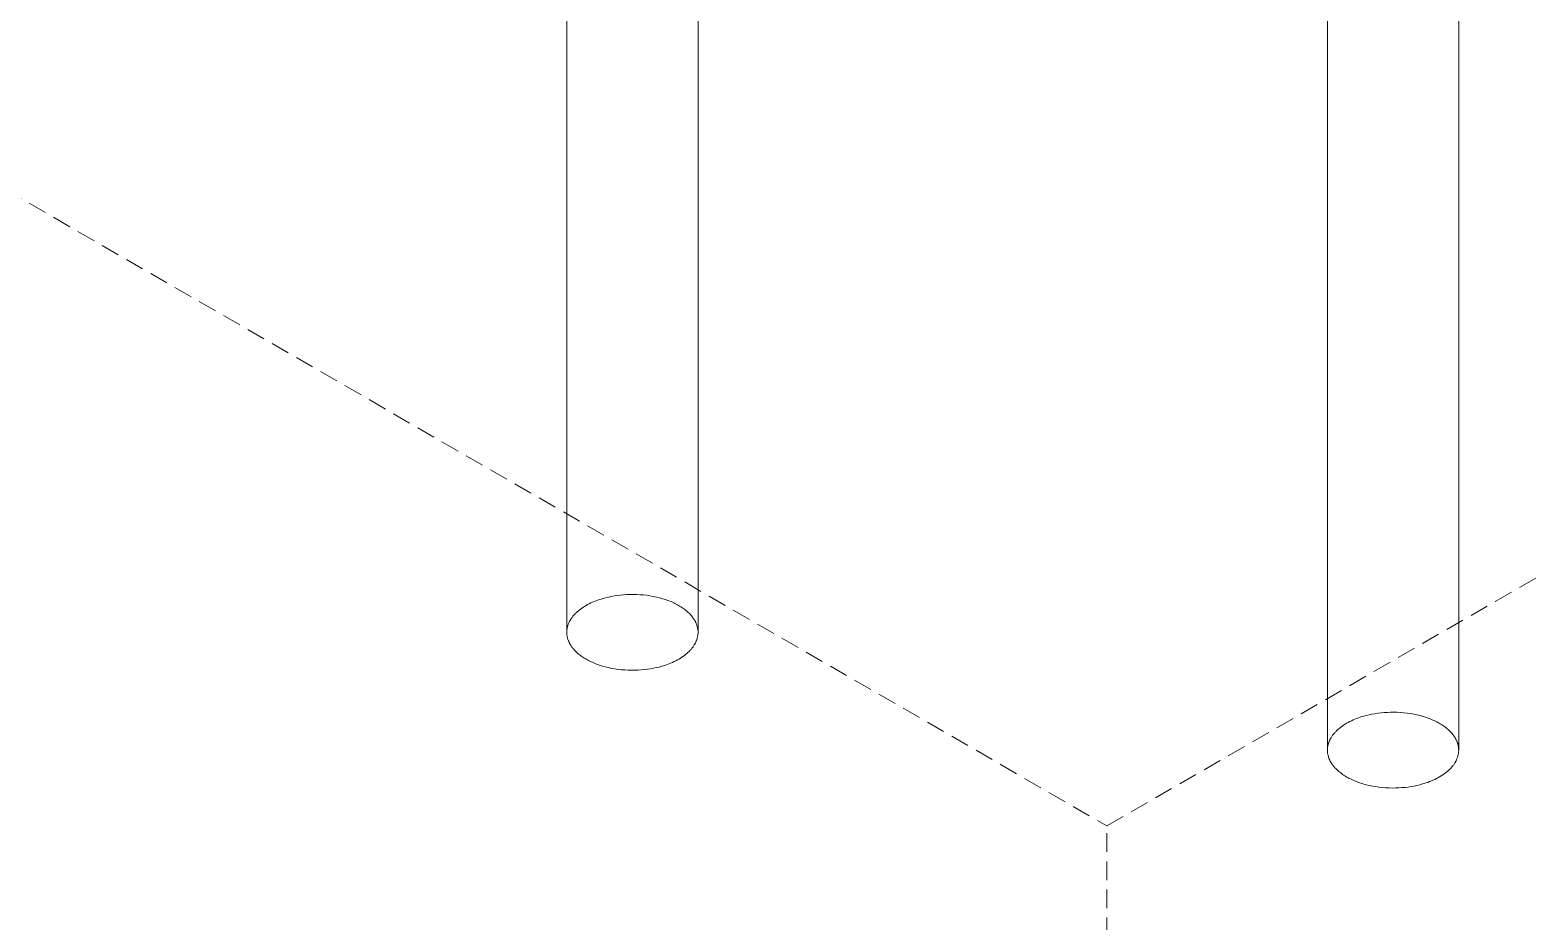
# Model space of a CAD drawing. Header units: millimetres. Extents: x -263 to 4879, y -277 to 2995.
# Drawn here: x 4026.8 to 4128.6, y 1802.9 to 1863.4 of the extents above; entities that cross this region are included whole.
import ezdxf

# ---------------------------------------------------------------- set-up
doc = ezdxf.new("R2010")
doc.units = ezdxf.units.MM
doc.linetypes.add('HIDDEN', pattern=[1.905, 1.27, -0.635])
doc.layers.add('ZANO_R', color=7, linetype='Continuous', lineweight=0)
doc.layers.add('ZANO_R_przerywana', color=7, linetype='HIDDEN', lineweight=0)

msp = doc.modelspace()

# ---------------------------------------------------------------- linework, layer by layer
at = {"layer": 'ZANO_R'}
for p, q in [((4063.33, 1822.51), (4063.33, 1909.88)), ((4072.25, 1909.87), (4072.25, 1822.51)), ((4115.03, 1814.51), (4115.03, 1899.38)), ((4123.95, 1899.38), (4123.95, 1814.51)), ((4064.64, 1824.33), (4064.74, 1824.39)), ((4064.74, 1824.39), (4064.85, 1824.45)), ((4064.85, 1824.45), (4064.97, 1824.5)), ((4064.97, 1824.5), (4065.08, 1824.55)), ((4065.08, 1824.55), (4065.2, 1824.6)), ((4065.2, 1824.6), (4065.32, 1824.65)), ((4065.32, 1824.65), (4065.43, 1824.69)), ((4065.43, 1824.69), (4065.55, 1824.73)), ((4065.55, 1824.73), (4065.67, 1824.77)), ((4065.67, 1824.77), (4065.8, 1824.81)), ((4065.8, 1824.81), (4065.97, 1824.86)), ((4065.97, 1824.86), (4066.16, 1824.9)), ((4066.16, 1824.9), (4066.35, 1824.94)), ((4066.35, 1824.94), (4066.55, 1824.98)), ((4066.55, 1824.98), (4066.76, 1825.01)), ((4066.76, 1825.01), (4066.97, 1825.04)), ((4066.97, 1825.04), (4067.18, 1825.06)), ((4067.18, 1825.06), (4067.4, 1825.07)), ((4067.4, 1825.07), (4067.63, 1825.08)), ((4067.63, 1825.08), (4067.85, 1825.08)), ((4067.85, 1825.08), (4068.08, 1825.08)), ((4068.08, 1825.08), (4068.3, 1825.06)), ((4068.3, 1825.06), (4068.53, 1825.05)), ((4068.53, 1825.05), (4068.76, 1825.02)), ((4068.76, 1825.02), (4068.98, 1824.99)), ((4068.98, 1824.99), (4069.2, 1824.95)), ((4069.2, 1824.95), (4069.42, 1824.9)), ((4069.42, 1824.9), (4069.63, 1824.85)), ((4069.63, 1824.85), (4069.84, 1824.79)), ((4069.84, 1824.79), (4069.94, 1824.76)), ((4069.94, 1824.76), (4070.04, 1824.73)), ((4070.04, 1824.73), (4070.13, 1824.7)), ((4070.13, 1824.7), (4070.23, 1824.66)), ((4070.23, 1824.66), (4070.33, 1824.63)), ((4070.33, 1824.63), (4070.42, 1824.59)), ((4070.42, 1824.59), (4070.51, 1824.55)), ((4070.51, 1824.55), (4070.6, 1824.51)), ((4070.6, 1824.51), (4070.68, 1824.47)), ((4070.68, 1824.47), (4070.76, 1824.43)), ((4070.76, 1824.43), (4070.85, 1824.38)), ((4070.85, 1824.38), (4070.92, 1824.34)), ((4063.57, 1823.34), (4063.6, 1823.39)), ((4063.6, 1823.39), (4063.63, 1823.43)), ((4063.63, 1823.43), (4063.66, 1823.47)), ((4063.66, 1823.47), (4063.69, 1823.52)), ((4063.69, 1823.52), (4063.72, 1823.56)), ((4063.72, 1823.56), (4063.75, 1823.6)), ((4063.75, 1823.6), (4063.79, 1823.64)), ((4063.79, 1823.64), (4063.82, 1823.68)), ((4063.82, 1823.68), (4063.86, 1823.72)), ((4063.86, 1823.72), (4063.89, 1823.76)), ((4063.89, 1823.76), (4063.93, 1823.8)), ((4063.93, 1823.8), (4063.97, 1823.84)), ((4063.97, 1823.84), (4064.01, 1823.88)), ((4064.01, 1823.88), (4064.06, 1823.92)), ((4064.06, 1823.92), (4064.1, 1823.95)), ((4064.1, 1823.95), (4064.14, 1823.99)), ((4064.14, 1823.99), (4064.19, 1824.03)), ((4064.19, 1824.03), (4064.24, 1824.06)), ((4064.24, 1824.06), (4064.33, 1824.13)), ((4064.33, 1824.13), (4064.43, 1824.2)), ((4064.43, 1824.2), (4064.53, 1824.27)), ((4064.53, 1824.27), (4064.64, 1824.33)), ((4070.92, 1824.34), (4071, 1824.29)), ((4071, 1824.29), (4071.08, 1824.25)), ((4071.08, 1824.25), (4071.15, 1824.2)), ((4071.15, 1824.2), (4071.22, 1824.15)), ((4071.22, 1824.15), (4071.28, 1824.11)), ((4071.28, 1824.11), (4071.35, 1824.06)), ((4071.35, 1824.06), (4071.41, 1824.01)), ((4071.41, 1824.01), (4071.47, 1823.96)), ((4071.47, 1823.96), (4071.53, 1823.91)), ((4071.53, 1823.91), (4071.58, 1823.86)), ((4071.58, 1823.86), (4071.64, 1823.81)), ((4071.64, 1823.81), (4071.69, 1823.76)), ((4071.69, 1823.76), (4071.73, 1823.71)), ((4071.73, 1823.71), (4071.78, 1823.66)), ((4071.78, 1823.66), (4071.83, 1823.6)), ((4071.83, 1823.6), (4071.88, 1823.53)), ((4071.88, 1823.53), (4071.9, 1823.5)), ((4071.9, 1823.5), (4071.93, 1823.47)), ((4071.93, 1823.47), (4071.95, 1823.44)), ((4071.95, 1823.44), (4071.97, 1823.41)), ((4071.97, 1823.41), (4071.99, 1823.37)), ((4071.99, 1823.37), (4072.01, 1823.34)), ((4063.33, 1822.63), (4063.34, 1822.68)), ((4063.33, 1822.59), (4063.33, 1822.63)), ((4063.33, 1822.54), (4063.33, 1822.59)), ((4063.33, 1822.47), (4063.33, 1822.51)), ((4063.33, 1822.43), (4063.33, 1822.47)), ((4063.33, 1822.39), (4063.33, 1822.43)), ((4063.34, 1822.35), (4063.33, 1822.39)), ((4063.34, 1822.68), (4063.35, 1822.72)), ((4063.34, 1822.31), (4063.34, 1822.35)), ((4063.35, 1822.77), (4063.36, 1822.81)), ((4063.35, 1822.72), (4063.35, 1822.77)), ((4063.36, 1822.81), (4063.37, 1822.86)), ((4063.37, 1822.86), (4063.38, 1822.9)), ((4063.38, 1822.9), (4063.4, 1822.95)), ((4063.4, 1822.95), (4063.41, 1822.99)), ((4063.41, 1822.99), (4063.42, 1823.04)), ((4063.42, 1823.04), (4063.44, 1823.08)), ((4063.44, 1823.08), (4063.46, 1823.13)), ((4063.46, 1823.13), (4063.48, 1823.17)), ((4063.48, 1823.17), (4063.5, 1823.21)), ((4063.5, 1823.21), (4063.52, 1823.26)), ((4063.52, 1823.26), (4063.55, 1823.3)), ((4063.55, 1823.3), (4063.57, 1823.34)), ((4072.01, 1823.34), (4072.03, 1823.3)), ((4072.03, 1823.3), (4072.05, 1823.27)), ((4072.05, 1823.27), (4072.07, 1823.24)), ((4072.07, 1823.24), (4072.08, 1823.2)), ((4072.08, 1823.2), (4072.1, 1823.17)), ((4072.1, 1823.17), (4072.12, 1823.13)), ((4072.12, 1823.13), (4072.13, 1823.1)), ((4072.13, 1823.1), (4072.15, 1823.06)), ((4072.15, 1823.06), (4072.16, 1823.02)), ((4072.16, 1823.02), (4072.17, 1822.99)), ((4072.17, 1822.99), (4072.18, 1822.95)), ((4072.18, 1822.95), (4072.19, 1822.91)), ((4072.19, 1822.91), (4072.2, 1822.88)), ((4072.2, 1822.88), (4072.21, 1822.84)), ((4072.21, 1822.84), (4072.22, 1822.8)), ((4072.22, 1822.8), (4072.23, 1822.77)), ((4072.23, 1822.77), (4072.23, 1822.73)), ((4072.23, 1822.73), (4072.24, 1822.69)), ((4072.24, 1822.69), (4072.24, 1822.65)), ((4072.24, 1822.65), (4072.25, 1822.61)), ((4072.25, 1822.42), (4072.24, 1822.37)), ((4072.24, 1822.37), (4072.24, 1822.33)), ((4072.25, 1822.61), (4072.25, 1822.58)), ((4072.25, 1822.58), (4072.25, 1822.54)), ((4072.25, 1822.51), (4072.25, 1822.46)), ((4072.25, 1822.46), (4072.25, 1822.42)), ((4063.35, 1822.27), (4063.34, 1822.31)), ((4063.35, 1822.23), (4063.35, 1822.27)), ((4063.36, 1822.2), (4063.35, 1822.23)), ((4063.37, 1822.16), (4063.36, 1822.2)), ((4063.38, 1822.12), (4063.37, 1822.16)), ((4063.39, 1822.08), (4063.38, 1822.12)), ((4063.4, 1822.04), (4063.39, 1822.08)), ((4063.41, 1822.01), (4063.4, 1822.04)), ((4063.43, 1821.97), (4063.41, 1822.01)), ((4063.44, 1821.93), (4063.43, 1821.97)), ((4063.46, 1821.9), (4063.44, 1821.93)), ((4063.47, 1821.86), (4063.46, 1821.9)), ((4063.49, 1821.82), (4063.47, 1821.86)), ((4063.51, 1821.79), (4063.49, 1821.82)), ((4063.52, 1821.75), (4063.51, 1821.79)), ((4063.54, 1821.72), (4063.52, 1821.75)), ((4063.56, 1821.68), (4063.54, 1821.72)), ((4063.58, 1821.65), (4063.56, 1821.68)), ((4063.61, 1821.61), (4063.58, 1821.65)), ((4063.63, 1821.58), (4063.61, 1821.61)), ((4063.65, 1821.55), (4063.63, 1821.58)), ((4063.67, 1821.51), (4063.65, 1821.55)), ((4063.7, 1821.48), (4063.67, 1821.51)), ((4063.72, 1821.45), (4063.7, 1821.48)), ((4063.75, 1821.42), (4063.72, 1821.45)), ((4063.8, 1821.36), (4063.75, 1821.42)), ((4063.85, 1821.3), (4063.8, 1821.36)), ((4071.78, 1821.35), (4071.74, 1821.31)), ((4071.81, 1821.39), (4071.78, 1821.35)), ((4071.84, 1821.43), (4071.81, 1821.39)), ((4071.88, 1821.48), (4071.84, 1821.43)), ((4071.91, 1821.52), (4071.88, 1821.48)), ((4071.94, 1821.56), (4071.91, 1821.52)), ((4071.97, 1821.61), (4071.94, 1821.56)), ((4071.99, 1821.65), (4071.97, 1821.61)), ((4072.02, 1821.69), (4071.99, 1821.65)), ((4072.05, 1821.74), (4072.02, 1821.69)), ((4072.07, 1821.78), (4072.05, 1821.74)), ((4072.09, 1821.83), (4072.07, 1821.78)), ((4072.11, 1821.87), (4072.09, 1821.83)), ((4072.13, 1821.92), (4072.11, 1821.87)), ((4072.15, 1821.96), (4072.13, 1821.92)), ((4072.16, 1822.01), (4072.15, 1821.96)), ((4072.18, 1822.05), (4072.16, 1822.01)), ((4072.19, 1822.1), (4072.18, 1822.05)), ((4072.2, 1822.14), (4072.19, 1822.1)), ((4072.22, 1822.19), (4072.2, 1822.14)), ((4072.23, 1822.28), (4072.22, 1822.23)), ((4072.22, 1822.23), (4072.22, 1822.19)), ((4072.24, 1822.33), (4072.23, 1822.28)), ((4063.89, 1821.25), (4063.85, 1821.3)), ((4063.94, 1821.2), (4063.89, 1821.25)), ((4064, 1821.15), (4063.94, 1821.2)), ((4064.05, 1821.1), (4064, 1821.15)), ((4064.11, 1821.05), (4064.05, 1821.1)), ((4064.17, 1821), (4064.11, 1821.05)), ((4064.23, 1820.96), (4064.17, 1821)), ((4064.29, 1820.91), (4064.23, 1820.96)), ((4064.36, 1820.86), (4064.29, 1820.91)), ((4064.43, 1820.81), (4064.36, 1820.86)), ((4064.5, 1820.77), (4064.43, 1820.81)), ((4064.58, 1820.72), (4064.5, 1820.77)), ((4064.65, 1820.68), (4064.58, 1820.72)), ((4064.73, 1820.63), (4064.65, 1820.68)), ((4064.81, 1820.59), (4064.73, 1820.63)), ((4064.9, 1820.55), (4064.81, 1820.59)), ((4064.98, 1820.51), (4064.9, 1820.55)), ((4065.07, 1820.47), (4064.98, 1820.51)), ((4065.16, 1820.43), (4065.07, 1820.47)), ((4065.25, 1820.39), (4065.16, 1820.43)), ((4065.35, 1820.35), (4065.25, 1820.39)), ((4065.44, 1820.32), (4065.35, 1820.35)), ((4065.54, 1820.28), (4065.44, 1820.32)), ((4070.15, 1820.32), (4070.03, 1820.28)), ((4070.27, 1820.37), (4070.15, 1820.32)), ((4070.39, 1820.41), (4070.27, 1820.37)), ((4070.51, 1820.46), (4070.39, 1820.41)), ((4070.62, 1820.52), (4070.51, 1820.46)), ((4070.74, 1820.57), (4070.62, 1820.52)), ((4070.85, 1820.63), (4070.74, 1820.57)), ((4070.96, 1820.69), (4070.85, 1820.63)), ((4071.06, 1820.76), (4070.96, 1820.69)), ((4071.16, 1820.82), (4071.06, 1820.76)), ((4071.26, 1820.89), (4071.16, 1820.82)), ((4071.36, 1820.96), (4071.26, 1820.89)), ((4071.41, 1821), (4071.36, 1820.96)), ((4071.45, 1821.04), (4071.41, 1821)), ((4071.5, 1821.07), (4071.45, 1821.04)), ((4071.54, 1821.11), (4071.5, 1821.07)), ((4071.58, 1821.15), (4071.54, 1821.11)), ((4071.62, 1821.19), (4071.58, 1821.15)), ((4071.66, 1821.23), (4071.62, 1821.19)), ((4071.7, 1821.27), (4071.66, 1821.23)), ((4071.74, 1821.31), (4071.7, 1821.27)), ((4065.64, 1820.25), (4065.54, 1820.28)), ((4065.74, 1820.22), (4065.64, 1820.25)), ((4065.95, 1820.16), (4065.74, 1820.22)), ((4066.16, 1820.11), (4065.95, 1820.16)), ((4066.38, 1820.06), (4066.16, 1820.11)), ((4066.6, 1820.03), (4066.38, 1820.06)), ((4066.82, 1819.99), (4066.6, 1820.03)), ((4067.05, 1819.97), (4066.82, 1819.99)), ((4067.28, 1819.95), (4067.05, 1819.97)), ((4067.5, 1819.94), (4067.28, 1819.95)), ((4067.73, 1819.93), (4067.5, 1819.94)), ((4067.95, 1819.93), (4067.73, 1819.93)), ((4068.18, 1819.94), (4067.95, 1819.93)), ((4068.39, 1819.96), (4068.18, 1819.94)), ((4068.61, 1819.98), (4068.39, 1819.96)), ((4068.82, 1820), (4068.61, 1819.98)), ((4069.02, 1820.03), (4068.82, 1820)), ((4069.22, 1820.07), (4069.02, 1820.03)), ((4069.42, 1820.11), (4069.22, 1820.07)), ((4069.6, 1820.15), (4069.42, 1820.11)), ((4069.78, 1820.2), (4069.6, 1820.15)), ((4069.91, 1820.24), (4069.78, 1820.2)), ((4070.03, 1820.28), (4069.91, 1820.24)), ((4116.13, 1816.2), (4116.23, 1816.27)), ((4116.23, 1816.27), (4116.33, 1816.33)), ((4116.33, 1816.33), (4116.44, 1816.39)), ((4116.44, 1816.39), (4116.55, 1816.45)), ((4116.55, 1816.45), (4116.66, 1816.5)), ((4116.66, 1816.5), (4116.78, 1816.56)), ((4116.78, 1816.56), (4116.89, 1816.6)), ((4116.89, 1816.6), (4117.01, 1816.65)), ((4117.01, 1816.65), (4117.13, 1816.7)), ((4117.13, 1816.7), (4117.25, 1816.74)), ((4117.25, 1816.74), (4117.37, 1816.78)), ((4117.37, 1816.78), (4117.49, 1816.81)), ((4117.49, 1816.81), (4117.67, 1816.86)), ((4117.67, 1816.86), (4117.86, 1816.91)), ((4117.86, 1816.91), (4118.05, 1816.95)), ((4118.05, 1816.95), (4118.25, 1816.98)), ((4118.25, 1816.98), (4118.46, 1817.01)), ((4118.46, 1817.01), (4118.67, 1817.04)), ((4118.67, 1817.04), (4118.88, 1817.06)), ((4118.88, 1817.06), (4119.1, 1817.07)), ((4119.1, 1817.07), (4119.32, 1817.08)), ((4119.32, 1817.08), (4119.55, 1817.08)), ((4119.55, 1817.08), (4119.77, 1817.08)), ((4119.77, 1817.08), (4120, 1817.07)), ((4120, 1817.07), (4120.23, 1817.05)), ((4120.23, 1817.05), (4120.45, 1817.02)), ((4120.45, 1817.02), (4120.68, 1816.99)), ((4120.68, 1816.99), (4120.9, 1816.95)), ((4120.9, 1816.95), (4121.11, 1816.91)), ((4121.11, 1816.91), (4121.33, 1816.85)), ((4121.33, 1816.85), (4121.53, 1816.8)), ((4121.53, 1816.8), (4121.63, 1816.77)), ((4121.63, 1816.77), (4121.73, 1816.73)), ((4121.73, 1816.73), (4121.83, 1816.7)), ((4121.83, 1816.7), (4121.93, 1816.66)), ((4121.93, 1816.66), (4122.02, 1816.63)), ((4122.02, 1816.63), (4122.11, 1816.59)), ((4122.11, 1816.59), (4122.2, 1816.55)), ((4122.2, 1816.55), (4122.29, 1816.51)), ((4122.29, 1816.51), (4122.38, 1816.47)), ((4122.38, 1816.47), (4122.46, 1816.43)), ((4122.46, 1816.43), (4122.54, 1816.38)), ((4122.54, 1816.38), (4122.62, 1816.34)), ((4122.62, 1816.34), (4122.7, 1816.3)), ((4122.7, 1816.3), (4122.77, 1816.25)), ((4122.77, 1816.25), (4122.84, 1816.2)), ((4115.2, 1815.22), (4115.22, 1815.26)), ((4115.22, 1815.26), (4115.24, 1815.3)), ((4115.24, 1815.3), (4115.27, 1815.35)), ((4115.27, 1815.35), (4115.3, 1815.39)), ((4115.3, 1815.39), (4115.32, 1815.43)), ((4115.32, 1815.43), (4115.35, 1815.48)), ((4115.35, 1815.48), (4115.38, 1815.52)), ((4115.38, 1815.52), (4115.41, 1815.56)), ((4115.41, 1815.56), (4115.45, 1815.6)), ((4115.45, 1815.6), (4115.48, 1815.64)), ((4115.48, 1815.64), (4115.52, 1815.68)), ((4115.52, 1815.68), (4115.55, 1815.72)), ((4115.55, 1815.72), (4115.59, 1815.76)), ((4115.59, 1815.76), (4115.63, 1815.8)), ((4115.63, 1815.8), (4115.67, 1815.84)), ((4115.67, 1815.84), (4115.71, 1815.88)), ((4115.71, 1815.88), (4115.75, 1815.92)), ((4115.75, 1815.92), (4115.8, 1815.96)), ((4115.8, 1815.96), (4115.84, 1815.99)), ((4115.84, 1815.99), (4115.89, 1816.03)), ((4115.89, 1816.03), (4115.93, 1816.07)), ((4115.93, 1816.07), (4116.03, 1816.14)), ((4116.03, 1816.14), (4116.13, 1816.2)), ((4122.84, 1816.2), (4122.91, 1816.16)), ((4122.91, 1816.16), (4122.98, 1816.11)), ((4122.98, 1816.11), (4123.05, 1816.06)), ((4123.05, 1816.06), (4123.11, 1816.01)), ((4123.11, 1816.01), (4123.17, 1815.96)), ((4123.17, 1815.96), (4123.23, 1815.91)), ((4123.23, 1815.91), (4123.28, 1815.86)), ((4123.28, 1815.86), (4123.33, 1815.81)), ((4123.33, 1815.81), (4123.38, 1815.76)), ((4123.38, 1815.76), (4123.43, 1815.71)), ((4123.43, 1815.71), (4123.48, 1815.66)), ((4123.48, 1815.66), (4123.53, 1815.6)), ((4123.53, 1815.6), (4123.58, 1815.54)), ((4123.58, 1815.54), (4123.6, 1815.51)), ((4123.6, 1815.51), (4123.62, 1815.47)), ((4123.62, 1815.47), (4123.64, 1815.44)), ((4123.64, 1815.44), (4123.67, 1815.41)), ((4123.67, 1815.41), (4123.69, 1815.37)), ((4123.69, 1815.37), (4123.71, 1815.34)), ((4123.71, 1815.34), (4123.73, 1815.31)), ((4123.73, 1815.31), (4123.75, 1815.27)), ((4123.75, 1815.27), (4123.76, 1815.24)), ((4123.76, 1815.24), (4123.78, 1815.2)), ((4115.03, 1814.63), (4115.04, 1814.68)), ((4115.03, 1814.59), (4115.03, 1814.63)), ((4115.03, 1814.54), (4115.03, 1814.59)), ((4115.03, 1814.47), (4115.03, 1814.51)), ((4115.03, 1814.43), (4115.03, 1814.47)), ((4115.03, 1814.39), (4115.03, 1814.43)), ((4115.03, 1814.35), (4115.03, 1814.39)), ((4115.04, 1814.31), (4115.03, 1814.35)), ((4115.04, 1814.72), (4115.05, 1814.77)), ((4115.04, 1814.68), (4115.04, 1814.72)), ((4115.04, 1814.27), (4115.04, 1814.31)), ((4115.05, 1814.24), (4115.04, 1814.27)), ((4115.05, 1814.77), (4115.06, 1814.81)), ((4115.06, 1814.2), (4115.05, 1814.24)), ((4115.06, 1814.81), (4115.07, 1814.86)), ((4115.07, 1814.86), (4115.08, 1814.9)), ((4115.08, 1814.9), (4115.09, 1814.95)), ((4115.09, 1814.95), (4115.11, 1814.99)), ((4115.11, 1814.99), (4115.12, 1815.04)), ((4115.12, 1815.04), (4115.14, 1815.08)), ((4115.14, 1815.08), (4115.16, 1815.13)), ((4115.16, 1815.13), (4115.18, 1815.17)), ((4115.18, 1815.17), (4115.2, 1815.22)), ((4123.78, 1815.2), (4123.8, 1815.17)), ((4123.8, 1815.17), (4123.81, 1815.13)), ((4123.81, 1815.13), (4123.83, 1815.1)), ((4123.83, 1815.1), (4123.84, 1815.06)), ((4123.84, 1815.06), (4123.86, 1815.03)), ((4123.86, 1815.03), (4123.87, 1814.99)), ((4123.87, 1814.99), (4123.88, 1814.95)), ((4123.88, 1814.95), (4123.89, 1814.92)), ((4123.89, 1814.92), (4123.9, 1814.88)), ((4123.9, 1814.88), (4123.91, 1814.84)), ((4123.91, 1814.84), (4123.92, 1814.81)), ((4123.92, 1814.24), (4123.91, 1814.19)), ((4123.92, 1814.81), (4123.92, 1814.77)), ((4123.92, 1814.77), (4123.93, 1814.73)), ((4123.93, 1814.28), (4123.92, 1814.24)), ((4123.93, 1814.73), (4123.93, 1814.69)), ((4123.93, 1814.69), (4123.94, 1814.65)), ((4123.94, 1814.33), (4123.93, 1814.28)), ((4123.94, 1814.65), (4123.94, 1814.62)), ((4123.94, 1814.62), (4123.94, 1814.58)), ((4123.94, 1814.58), (4123.95, 1814.54)), ((4123.95, 1814.46), (4123.94, 1814.42)), ((4123.94, 1814.42), (4123.94, 1814.37)), ((4123.94, 1814.37), (4123.94, 1814.33)), ((4123.95, 1814.51), (4123.95, 1814.46)), ((4115.07, 1814.16), (4115.06, 1814.2)), ((4115.08, 1814.12), (4115.07, 1814.16)), ((4115.09, 1814.08), (4115.08, 1814.12)), ((4115.1, 1814.05), (4115.09, 1814.08)), ((4115.11, 1814.01), (4115.1, 1814.05)), ((4115.12, 1813.97), (4115.11, 1814.01)), ((4115.14, 1813.94), (4115.12, 1813.97)), ((4115.15, 1813.9), (4115.14, 1813.94)), ((4115.17, 1813.86), (4115.15, 1813.9)), ((4115.19, 1813.83), (4115.17, 1813.86)), ((4115.2, 1813.79), (4115.19, 1813.83)), ((4115.22, 1813.76), (4115.2, 1813.79)), ((4115.24, 1813.72), (4115.22, 1813.76)), ((4115.26, 1813.69), (4115.24, 1813.72)), ((4115.28, 1813.65), (4115.26, 1813.69)), ((4115.3, 1813.62), (4115.28, 1813.65)), ((4115.32, 1813.58), (4115.3, 1813.62)), ((4115.35, 1813.55), (4115.32, 1813.58)), ((4115.37, 1813.52), (4115.35, 1813.55)), ((4115.39, 1813.48), (4115.37, 1813.52)), ((4115.42, 1813.45), (4115.39, 1813.48)), ((4115.44, 1813.42), (4115.42, 1813.45)), ((4115.5, 1813.36), (4115.44, 1813.42)), ((4115.54, 1813.31), (4115.5, 1813.36)), ((4115.59, 1813.26), (4115.54, 1813.31)), ((4115.64, 1813.21), (4115.59, 1813.26)), ((4115.69, 1813.16), (4115.64, 1813.21)), ((4123.32, 1813.19), (4123.28, 1813.15)), ((4123.36, 1813.23), (4123.32, 1813.19)), ((4123.4, 1813.27), (4123.36, 1813.23)), ((4123.44, 1813.31), (4123.4, 1813.27)), ((4123.47, 1813.35), (4123.44, 1813.31)), ((4123.51, 1813.4), (4123.47, 1813.35)), ((4123.54, 1813.44), (4123.51, 1813.4)), ((4123.57, 1813.48), (4123.54, 1813.44)), ((4123.61, 1813.52), (4123.57, 1813.48)), ((4123.64, 1813.56), (4123.61, 1813.52)), ((4123.66, 1813.61), (4123.64, 1813.56)), ((4123.69, 1813.65), (4123.66, 1813.61)), ((4123.72, 1813.7), (4123.69, 1813.65)), ((4123.74, 1813.74), (4123.72, 1813.7)), ((4123.77, 1813.78), (4123.74, 1813.74)), ((4123.79, 1813.83), (4123.77, 1813.78)), ((4123.81, 1813.87), (4123.79, 1813.83)), ((4123.83, 1813.92), (4123.81, 1813.87)), ((4123.84, 1813.96), (4123.83, 1813.92)), ((4123.86, 1814.01), (4123.84, 1813.96)), ((4123.88, 1814.05), (4123.86, 1814.01)), ((4123.89, 1814.1), (4123.88, 1814.05)), ((4123.9, 1814.15), (4123.89, 1814.1)), ((4123.91, 1814.19), (4123.9, 1814.15)), ((4115.75, 1813.11), (4115.69, 1813.16)), ((4115.8, 1813.06), (4115.75, 1813.11)), ((4115.86, 1813.01), (4115.8, 1813.06)), ((4115.93, 1812.96), (4115.86, 1813.01)), ((4115.99, 1812.91), (4115.93, 1812.96)), ((4116.06, 1812.86), (4115.99, 1812.91)), ((4116.13, 1812.81), (4116.06, 1812.86)), ((4116.2, 1812.77), (4116.13, 1812.81)), ((4116.27, 1812.72), (4116.2, 1812.77)), ((4116.35, 1812.68), (4116.27, 1812.72)), ((4116.43, 1812.63), (4116.35, 1812.68)), ((4116.51, 1812.59), (4116.43, 1812.63)), ((4116.59, 1812.55), (4116.51, 1812.59)), ((4116.68, 1812.51), (4116.59, 1812.55)), ((4116.77, 1812.47), (4116.68, 1812.51)), ((4116.86, 1812.43), (4116.77, 1812.47)), ((4116.95, 1812.39), (4116.86, 1812.43)), ((4117.04, 1812.35), (4116.95, 1812.39)), ((4117.14, 1812.32), (4117.04, 1812.35)), ((4117.24, 1812.29), (4117.14, 1812.32)), ((4117.34, 1812.25), (4117.24, 1812.29)), ((4117.44, 1812.22), (4117.34, 1812.25)), ((4117.65, 1812.16), (4117.44, 1812.22)), ((4121.48, 1812.21), (4121.3, 1812.16)), ((4121.6, 1812.24), (4121.48, 1812.21)), ((4121.72, 1812.28), (4121.6, 1812.24)), ((4121.85, 1812.32), (4121.72, 1812.28)), ((4121.97, 1812.37), (4121.85, 1812.32)), ((4122.09, 1812.42), (4121.97, 1812.37)), ((4122.2, 1812.47), (4122.09, 1812.42)), ((4122.32, 1812.52), (4122.2, 1812.47)), ((4122.43, 1812.58), (4122.32, 1812.52)), ((4122.54, 1812.63), (4122.43, 1812.58)), ((4122.65, 1812.7), (4122.54, 1812.63)), ((4122.76, 1812.76), (4122.65, 1812.7)), ((4122.86, 1812.83), (4122.76, 1812.76)), ((4122.96, 1812.89), (4122.86, 1812.83)), ((4123.06, 1812.97), (4122.96, 1812.89)), ((4123.1, 1813), (4123.06, 1812.97)), ((4123.15, 1813.04), (4123.1, 1813)), ((4123.19, 1813.08), (4123.15, 1813.04)), ((4123.24, 1813.11), (4123.19, 1813.08)), ((4123.28, 1813.15), (4123.24, 1813.11)), ((4117.86, 1812.11), (4117.65, 1812.16)), ((4118.08, 1812.07), (4117.86, 1812.11)), ((4118.3, 1812.03), (4118.08, 1812.07)), ((4118.52, 1812), (4118.3, 1812.03)), ((4118.75, 1811.97), (4118.52, 1812)), ((4118.97, 1811.95), (4118.75, 1811.97)), ((4119.2, 1811.94), (4118.97, 1811.95)), ((4119.43, 1811.93), (4119.2, 1811.94)), ((4119.65, 1811.94), (4119.43, 1811.93)), ((4119.87, 1811.94), (4119.65, 1811.94)), ((4120.09, 1811.96), (4119.87, 1811.94)), ((4120.31, 1811.98), (4120.09, 1811.96)), ((4120.52, 1812), (4120.31, 1811.98)), ((4120.72, 1812.04), (4120.52, 1812)), ((4120.92, 1812.07), (4120.72, 1812.04)), ((4121.11, 1812.11), (4120.92, 1812.07)), ((4121.3, 1812.16), (4121.11, 1812.11))]:
    msp.add_line(p, q, dxfattribs=at)
at = {"layer": 'ZANO_R_przerywana'}
for p, q in [((4100.04, 1809.36), (4510.02, 2046.06)), ((3721.59, 2027.85), (4100.04, 1809.36)), ((4100.04, 1518.03), (4100.04, 1809.36))]:
    msp.add_line(p, q, dxfattribs=at)

doc.saveas('drawing.dxf')
